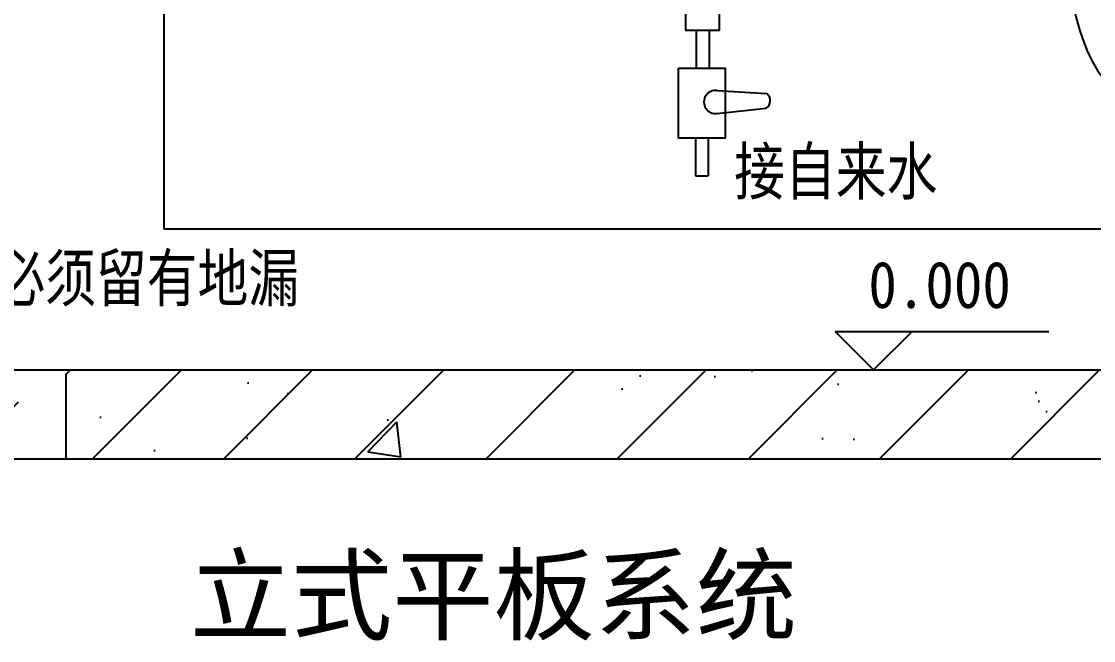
# Model space of a CAD drawing. Extents: x 27938 to 650306, y -92720 to 1524912.
# Drawn here: x 317904 to 328308, y 905052 to 911054 of the extents above; entities that cross this region are included whole.
import ezdxf

# ---------------------------------------------------------------- set-up
doc = ezdxf.new("R2010")
doc.units = 0
doc.header["$LTSCALE"] = 1000
doc.header["$MEASUREMENT"] = 0
doc.linetypes.add('DASH', pattern=[0.35, 0.25, -0.1])
for name, color, linetype in [('AXIS', 3, 'Continuous'), ('TWT_TEXT', 7, 'Continuous'), ('太阳能', 252, 'Continuous'), ('实线层', 7, 'Continuous')]:
    doc.layers.add(name, color=color, linetype=linetype)
doc.layers.add('文字层', color=7, linetype='Continuous', lineweight=9)
doc.styles.add('_TWT_DIM', font='', dxfattribs={"width": 0.8, "height": 3.5})
doc.styles.get("Standard").update_dxf_attribs({"font": 'gbenor.shx', "bigfont": 'gbcbig.shx'})
doc.styles.get('_TWT_DIM').set_extended_font_data('FangSong_GB2312')

msp = doc.modelspace()

# ---------------------------------------------------------------- hatches: boundary and pattern name
at = {"layer": '实线层', "lineweight": -2}
h = msp.add_hatch(dxfattribs=at)
h.set_pattern_fill('钢筋混凝土', color=256, scale=360)
h.set_pattern_definition([(45, (150208.2, 819885.8), (-636.396, 636.396), []), (50, (150208.2, 819885.8), (2582.137, -225.908), [270, -2970]), (355, (150208.2, 819885.8), (-499.505, 2707.89), [216, -2376]), (100.4514, (150423.4, 819867), (2082.634, 2481.982), [229.465, -2524.11]), (46.1842, (150208.2, 820605.8), (3842.07, -595.87), [405, -4455]), (96.6356, (150528.4, 820556), (3364.786, 3506.824), [344.2, -3786.17]), (351.1842, (150208.2, 820606), (3364.78, 3506.83), [324, -3564]), (21, (150568.2, 820425.8), (2148.865, -1449.428), [270, -2970]), (326, (150568.2, 820425.8), (875.935, 2610.54), [216, -2376]), (71.4514, (150747.3, 820305), (3024.8, 1161.11), [229.465, -2524.11]), (37.5, (150208.2, 819885.8), (43.7755, 1198.418), [0, -2347.2, 0, -2412, 0, -2385]), (7.5, (150208.2, 819885.8), (947.05, 1419.882), [0, -1375.2, 0, -2293.2, 0, -909]), (327.5, (149405.4, 819885.8), (1921.761, -81.1975), [0, -900, 0, -2808, 0, -3726]), (317.5, (149045.4, 819885.8), (2099.47, 360.378), [0, -1170, 0, -1864.8, 0, -2646])])
h.paths.add_polyline_path([(317876.3, 907631.3), (317832, 907675.3), (316417.7, 907675.3), (316417.7, 906809.8), (317876.3, 906809.8)])
h.paths.add_polyline_path([(318379.7, 907675.3), (318335.4, 907631.3), (318335.4, 906809.8), (329914.2, 906809.8), (329914.2, 907675.3)])

# ---------------------------------------------------------------- linework, layer by layer
at = {"color": 0, "linetype": 'ByBlock', "lineweight": -3, "ltscale": 0.3}
msp.add_lwpolyline([(316417.7, 907675.3), (329914.2, 907675.3), (329914.2, 906809.8), (316417.7, 906809.8)], dxfattribs=at)
at = {"layer": 'AXIS', "color": 0, "lineweight": -3}
msp.add_lwpolyline([(327873.8, 908044.8), (325804.1, 908044.8), (326173.6, 907675.3), (326543.1, 908044.8)], dxfattribs=at)
at = {"layer": '太阳能', "color": 0, "linetype": 'ByBlock', "lineweight": -3, "ltscale": 100}
for p, q in [((324452.6, 910966.3), (324452.6, 910600.4)), ((324576.9, 910966.3), (324576.9, 910600.4)), ((324655.7, 910383.7), (325136.7, 910355)), ((324655.7, 910162.8), (325130.7, 910212.9)), ((324444.9, 909923.2), (324444.9, 909557.3)), ((324569.2, 909923.2), (324569.2, 909557.3)), ((324444.9, 909557.3), (324569.2, 909557.3))]:
    msp.add_line(p, q, dxfattribs=at)
at = {"layer": '太阳能', "color": 0, "linetype": 'DASH', "lineweight": -3, "ltscale": 400}
msp.add_lwpolyline([(319288.6, 918076.7), (329914.2, 918076.7), (329914.2, 909041), (319288.6, 909041)], close=True, dxfattribs=at)
at = {"layer": '太阳能', "color": 0, "linetype": 'ByBlock', "lineweight": -3, "ltscale": 100}
msp.add_lwpolyline([(324351.5, 911550.4), (324351.5, 911725.5), (324675.3, 911725.5), (324675.3, 910966.3), (324351.5, 910966.3), (324351.5, 911141.4)], dxfattribs=at)
msp.add_lwpolyline([(324278.7, 910600.4), (324732.6, 910600.4), (324732.6, 909923.2), (324278.7, 909923.2)], close=True, dxfattribs=at)
for centre, radius, start, end in [((324638.8, 910273.3), 111.8, 81.29072, 278.70928), ((325082.2, 910286.1), 87.8, 303.51362, 51.6911)]:
    msp.add_arc(centre, radius, start, end, dxfattribs=at)
at = {"layer": '太阳能', "color": 0, "linetype": 'ByBlock', "lineweight": -3, "ltscale": 100, "extrusion": (0, 0, -1)}
msp.add_ellipse((328634.9, 912353.7), major_axis=(-13.4, -1970.8), ratio=0.3224906, dxfattribs=at)
at = {"layer": '实线层', "lineweight": -2, "ltscale": 3}
msp.add_lwpolyline([(318379.7, 907675.3), (318335.4, 907631.3), (318335.4, 906809.8)], dxfattribs=at)

# ---------------------------------------------------------------- texts
at = {"layer": 'TWT_TEXT', "color": 0, "style": '_TWT_DIM', "width": 0.9}
msp.add_text('0.000', height=451.72, dxfattribs=at).set_placement((326122.7, 908276))
at = {"layer": 'TWT_TEXT', "color": 0, "insert": (316655, 908793.1), "char_height": 451.721, "width": 5381.35, "attachment_point": 1, "style": '_TWT_DIM'}
msp.add_mtext('{\\fFangSong|b0|i0|c134|p49;此处必须留有地漏}', dxfattribs=at)
at = {"layer": '太阳能', "color": 0, "linetype": 'ByBlock', "lineweight": -3, "ltscale": 100, "insert": (324820.3, 909827.9), "char_height": 451.721, "width": 3489.128, "attachment_point": 1, "style": '_TWT_DIM'}
msp.add_mtext('{\\fFangSong|b0|i0|c134|p49;接自来水}', dxfattribs=at)
at = {"layer": '文字层', "color": 7, "lineweight": -2, "insert": (319538.2, 905852.9), "char_height": 720, "width": 7703.946, "attachment_point": 1}
msp.add_mtext('{\\fFangSong|b0|i0|c134|p49;立式平板系统}', dxfattribs=at)

doc.saveas('drawing.dxf')
